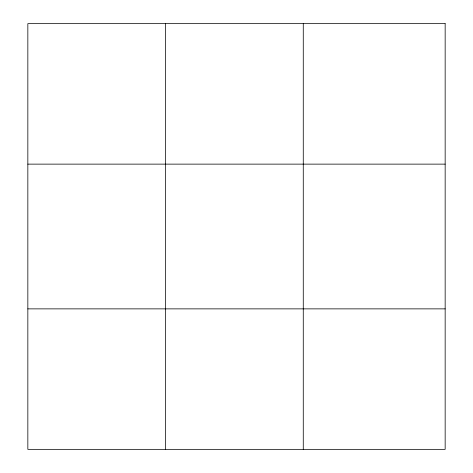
<?xml version="1.0" encoding="UTF-8"?>
<svg xmlns="http://www.w3.org/2000/svg" width="473" height="473" viewBox="0 0 473 473"><rect width="100%" height="100%" fill="white"/><g stroke="black" fill="none" stroke-linecap="round" stroke-linejoin="round"><path stroke-width="0.71" d="M165.556 449.35L165.556 23.65M303.27 449.35L303.27 23.65M27.842 164.131L445.158 164.131M27.842 308.869L445.158 308.869M445.158 23.65L445.158 449.35L27.842 449.35L27.842 23.65L445.158 23.65"/></g></svg>
